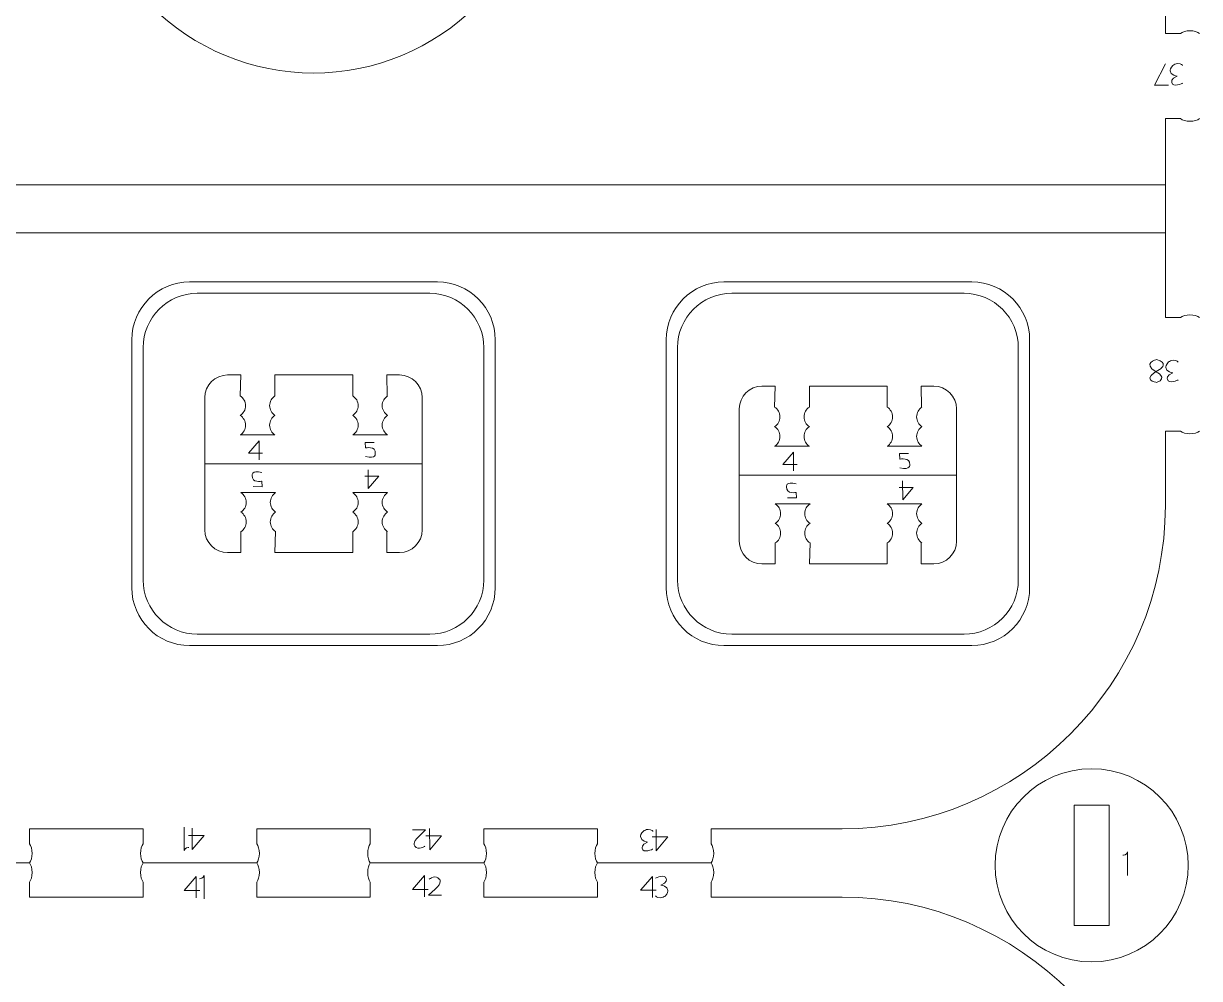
# Model space of a CAD drawing. Header units: centimetres. Extents: x -25 to 25, y -32.5 to 32.5.
# Drawn here: x 4.38 to 14.84, y -22.18 to -13.69 of the extents above; entities that cross this region are included whole.
import ezdxf

# ---------------------------------------------------------------- set-up
doc = ezdxf.new("R2010")
doc.units = ezdxf.units.CM
doc.header["$MEASUREMENT"] = 0
doc.layers.add('Capa 1', color=7, linetype='Continuous')

msp = doc.modelspace()

# ---------------------------------------------------------------- linework, layer by layer
at = {"layer": 'Capa 1', "color": 250, "lineweight": 9}
for points, knots in [([(-0.74937, -13.78175), (-0.74937, -13.78175), (-0.61649, -13.78175), (-0.61649, -13.78175), (-0.61649, -13.78175), (-0.61649, -12.88808), (-0.61649, -13.56429), (-0.61649, -12.77175), (-0.61649, -12.77175), (-0.61649, -12.77175), (4.93192, -12.38072), (4.93192, -12.38072), (4.93192, -12.38072), (4.99535, -12.81512), (5.19693, -13.22171), (5.51078, -13.53518), (5.51078, -13.53518), (5.89486, -13.91877), (6.41564, -14.13412), (6.95851, -14.13375), (6.95851, -14.13375), (7.50136, -14.13342), (8.02443, -13.91744), (8.40805, -13.53335), (8.40805, -13.53335), (8.72162, -13.21937), (8.9227, -12.81407), (8.98551, -12.38004), (8.98551, -12.38004), (8.98551, -12.38004), (14.5335, -12.77175), (14.5335, -12.77175), (14.5335, -12.77175), (14.5335, -13.56429), (14.5335, -12.88808), (14.5335, -13.78175), (14.5335, -13.78175), (14.5335, -13.78175), (14.66638, -13.78175), (14.66638, -13.78175)], [0, 0, 0, 0, 0.09090909, 0.09090909, 0.09090909, 0.09090909, 0.18181818, 0.18181818, 0.18181818, 0.18181818, 0.27272727, 0.27272727, 0.27272727, 0.27272727, 0.36363636, 0.36363636, 0.36363636, 0.36363636, 0.45454545, 0.45454545, 0.45454545, 0.45454545, 0.54545455, 0.54545455, 0.54545455, 0.54545455, 0.63636364, 0.63636364, 0.63636364, 0.63636364, 0.72727273, 0.72727273, 0.72727273, 0.72727273, 0.81818182, 0.81818182, 0.81818182, 0.81818182, 1, 1, 1, 1]), ([(14.66638, -14.53925), (14.66638, -14.53925), (14.5335, -14.53925), (14.5335, -14.53925), (14.5335, -14.53925), (14.5335, -14.53925), (14.5335, -16.30675), (14.5335, -16.30675), (14.5335, -16.30675), (14.5335, -16.30675), (14.66638, -16.30675), (14.66638, -16.30675)], [0, 0, 0, 0, 0.25, 0.25, 0.25, 0.25, 0.5, 0.5, 0.5, 0.5, 1, 1, 1, 1]), ([(6.31283, -18.21038), (6.31283, -18.21038), (6.31283, -18.39691), (6.31283, -18.39691), (6.31283, -18.39691), (6.31283, -18.39691), (6.19434, -18.39691), (6.19434, -18.39691), (6.19434, -18.39691), (6.08329, -18.39691), (5.99242, -18.30604), (5.99242, -18.19499), (5.99242, -18.19499), (5.99242, -18.19499), (5.99242, -17.01887), (5.99242, -17.01887), (5.99242, -17.01887), (5.99242, -16.90781), (6.08329, -16.81695), (6.19434, -16.81695), (6.19434, -16.81695), (6.19434, -16.81695), (6.31283, -16.81695), (6.31283, -16.81695), (6.31283, -16.81695), (6.31283, -16.81695), (6.30664, -17.00363), (6.30664, -17.00363)], [0, 0, 0, 0, 0.125, 0.125, 0.125, 0.125, 0.25, 0.25, 0.25, 0.25, 0.375, 0.375, 0.375, 0.375, 0.5, 0.5, 0.5, 0.5, 0.625, 0.625, 0.625, 0.625, 0.75, 0.75, 0.75, 0.75, 1, 1, 1, 1]), ([(6.61571, -17.00347), (6.61571, -17.00347), (6.61571, -16.81695), (6.61571, -16.81695), (6.61571, -16.81695), (6.61571, -16.81695), (7.30794, -16.81695), (7.30794, -16.81695), (7.30794, -16.81695), (7.30794, -16.81695), (7.30794, -17.00347), (7.30794, -17.00347)], [0, 0, 0, 0, 0.25, 0.25, 0.25, 0.25, 0.5, 0.5, 0.5, 0.5, 1, 1, 1, 1]), ([(7.6141, -17.00523), (7.6141, -17.00523), (7.61081, -16.81695), (7.61081, -16.81695), (7.61081, -16.81695), (7.61081, -16.81695), (7.72269, -16.81695), (7.72269, -16.81695), (7.72269, -16.81695), (7.83375, -16.81695), (7.92461, -16.90781), (7.92461, -17.01887), (7.92461, -17.01887), (7.92461, -17.01887), (7.92461, -18.19499), (7.92461, -18.19499), (7.92461, -18.19499), (7.92461, -18.30604), (7.83375, -18.39691), (7.72269, -18.39691), (7.72269, -18.39691), (7.72269, -18.39691), (7.61081, -18.39691), (7.61081, -18.39691), (7.61081, -18.39691), (7.61081, -18.39691), (7.61081, -18.20592), (7.61081, -18.20592)], [0, 0, 0, 0, 0.125, 0.125, 0.125, 0.125, 0.25, 0.25, 0.25, 0.25, 0.375, 0.375, 0.375, 0.375, 0.5, 0.5, 0.5, 0.5, 0.625, 0.625, 0.625, 0.625, 0.75, 0.75, 0.75, 0.75, 1, 1, 1, 1]), ([(11.06464, -18.31039), (11.06464, -18.31039), (11.06464, -18.49692), (11.06464, -18.49692), (11.06464, -18.49692), (11.06464, -18.49692), (10.94615, -18.49692), (10.94615, -18.49692), (10.94615, -18.49692), (10.8351, -18.49692), (10.74423, -18.40605), (10.74423, -18.295), (10.74423, -18.295), (10.74423, -18.295), (10.74423, -17.11888), (10.74423, -17.11888), (10.74423, -17.11888), (10.74423, -17.00782), (10.8351, -16.91696), (10.94615, -16.91696), (10.94615, -16.91696), (10.94615, -16.91696), (11.06464, -16.91696), (11.06464, -16.91696), (11.06464, -16.91696), (11.06464, -16.91696), (11.05845, -17.10364), (11.05845, -17.10364)], [0, 0, 0, 0, 0.125, 0.125, 0.125, 0.125, 0.25, 0.25, 0.25, 0.25, 0.375, 0.375, 0.375, 0.375, 0.5, 0.5, 0.5, 0.5, 0.625, 0.625, 0.625, 0.625, 0.75, 0.75, 0.75, 0.75, 1, 1, 1, 1]), ([(11.36752, -17.10348), (11.36752, -17.10348), (11.36752, -16.91696), (11.36752, -16.91696), (11.36752, -16.91696), (11.36752, -16.91696), (12.05975, -16.91696), (12.05975, -16.91696), (12.05975, -16.91696), (12.05975, -16.91696), (12.05975, -17.10348), (12.05975, -17.10348)], [0, 0, 0, 0, 0.25, 0.25, 0.25, 0.25, 0.5, 0.5, 0.5, 0.5, 1, 1, 1, 1]), ([(12.36591, -17.10524), (12.36591, -17.10524), (12.36262, -16.91696), (12.36262, -16.91696), (12.36262, -16.91696), (12.36262, -16.91696), (12.4745, -16.91696), (12.4745, -16.91696), (12.4745, -16.91696), (12.58556, -16.91696), (12.67642, -17.00782), (12.67642, -17.11888), (12.67642, -17.11888), (12.67642, -17.11888), (12.67642, -18.295), (12.67642, -18.295), (12.67642, -18.295), (12.67642, -18.40605), (12.58556, -18.49692), (12.4745, -18.49692), (12.4745, -18.49692), (12.4745, -18.49692), (12.36262, -18.49692), (12.36262, -18.49692), (12.36262, -18.49692), (12.36262, -18.49692), (12.36262, -18.30593), (12.36262, -18.30593)], [0, 0, 0, 0, 0.125, 0.125, 0.125, 0.125, 0.25, 0.25, 0.25, 0.25, 0.375, 0.375, 0.375, 0.375, 0.5, 0.5, 0.5, 0.5, 0.625, 0.625, 0.625, 0.625, 0.75, 0.75, 0.75, 0.75, 1, 1, 1, 1]), ([(6.30664, -17.17716), (6.33518, -17.15884), (6.35409, -17.12682), (6.35409, -17.0904), (6.35409, -17.0904), (6.35409, -17.05397), (6.33518, -17.02195), (6.30664, -17.00363)], [0, 0, 0, 0, 0.33333333, 0.33333333, 0.33333333, 0.33333333, 1, 1, 1, 1]), ([(6.61571, -17.17699), (6.58718, -17.15868), (6.56826, -17.12666), (6.56826, -17.09023), (6.56826, -17.09023), (6.56826, -17.0538), (6.58718, -17.02178), (6.61571, -17.00347)], [0, 0, 0, 0, 0.33333333, 0.33333333, 0.33333333, 0.33333333, 1, 1, 1, 1]), ([(7.30794, -17.17699), (7.33647, -17.15868), (7.35539, -17.12666), (7.35539, -17.09023), (7.35539, -17.09023), (7.35539, -17.0538), (7.33647, -17.02178), (7.30794, -17.00347)], [0, 0, 0, 0, 0.33333333, 0.33333333, 0.33333333, 0.33333333, 1, 1, 1, 1]), ([(7.61701, -17.17683), (7.58847, -17.15851), (7.56955, -17.12649), (7.56955, -17.09007), (7.56955, -17.09007), (7.56955, -17.05364), (7.58847, -17.02162), (7.61701, -17.0033)], [0, 0, 0, 0, 0.33333333, 0.33333333, 0.33333333, 0.33333333, 1, 1, 1, 1]), ([(11.05845, -17.27717), (11.08699, -17.25885), (11.1059, -17.22683), (11.1059, -17.19041), (11.1059, -17.19041), (11.1059, -17.15398), (11.08699, -17.12196), (11.05845, -17.10364)], [0, 0, 0, 0, 0.33333333, 0.33333333, 0.33333333, 0.33333333, 1, 1, 1, 1]), ([(11.36752, -17.277), (11.33899, -17.25869), (11.32007, -17.22667), (11.32007, -17.19024), (11.32007, -17.19024), (11.32007, -17.15381), (11.33899, -17.12179), (11.36752, -17.10348)], [0, 0, 0, 0, 0.33333333, 0.33333333, 0.33333333, 0.33333333, 1, 1, 1, 1]), ([(12.05975, -17.277), (12.08828, -17.25869), (12.1072, -17.22667), (12.1072, -17.19024), (12.1072, -17.19024), (12.1072, -17.15381), (12.08828, -17.12179), (12.05975, -17.10348)], [0, 0, 0, 0, 0.33333333, 0.33333333, 0.33333333, 0.33333333, 1, 1, 1, 1]), ([(12.36882, -17.27684), (12.34028, -17.25852), (12.32136, -17.2265), (12.32136, -17.19008), (12.32136, -17.19008), (12.32136, -17.15365), (12.34028, -17.12163), (12.36882, -17.10331)], [0, 0, 0, 0, 0.33333333, 0.33333333, 0.33333333, 0.33333333, 1, 1, 1, 1]), ([(6.30664, -17.35069), (6.33518, -17.33237), (6.35409, -17.30035), (6.35409, -17.26392), (6.35409, -17.26392), (6.35409, -17.22749), (6.33518, -17.19548), (6.30664, -17.17716)], [0, 0, 0, 0, 0.33333333, 0.33333333, 0.33333333, 0.33333333, 1, 1, 1, 1]), ([(6.61571, -17.35052), (6.58718, -17.3322), (6.56826, -17.30019), (6.56826, -17.26376), (6.56826, -17.26376), (6.56826, -17.22733), (6.58718, -17.19531), (6.61571, -17.17699)], [0, 0, 0, 0, 0.33333333, 0.33333333, 0.33333333, 0.33333333, 1, 1, 1, 1]), ([(7.30794, -17.35052), (7.33647, -17.3322), (7.35539, -17.30019), (7.35539, -17.26376), (7.35539, -17.26376), (7.35539, -17.22733), (7.33647, -17.19531), (7.30794, -17.17699)], [0, 0, 0, 0, 0.33333333, 0.33333333, 0.33333333, 0.33333333, 1, 1, 1, 1]), ([(7.61701, -17.35036), (7.58847, -17.33204), (7.56955, -17.30002), (7.56955, -17.26359), (7.56955, -17.26359), (7.56955, -17.22716), (7.58847, -17.19515), (7.61701, -17.17683)], [0, 0, 0, 0, 0.33333333, 0.33333333, 0.33333333, 0.33333333, 1, 1, 1, 1]), ([(14.66638, -17.31675), (14.66638, -17.31675), (14.5335, -17.31675), (14.5335, -17.31675), (14.5335, -17.31675), (14.5335, -17.31675), (14.5335, -17.97771), (14.5335, -17.97771), (14.5335, -17.97771), (14.5335, -19.55843), (13.24019, -20.85175), (11.65947, -20.85175), (11.65947, -20.85175), (11.65947, -20.85175), (10.4935, -20.85175), (10.4935, -20.85175), (10.4935, -20.85175), (10.4935, -20.85175), (10.4935, -20.98462), (10.4935, -20.98462)], [0, 0, 0, 0, 0.16666667, 0.16666667, 0.16666667, 0.16666667, 0.33333333, 0.33333333, 0.33333333, 0.33333333, 0.5, 0.5, 0.5, 0.5, 0.66666667, 0.66666667, 0.66666667, 0.66666667, 1, 1, 1, 1]), ([(11.05845, -17.4507), (11.08699, -17.43238), (11.1059, -17.40036), (11.1059, -17.36393), (11.1059, -17.36393), (11.1059, -17.3275), (11.08699, -17.29549), (11.05845, -17.27717)], [0, 0, 0, 0, 0.33333333, 0.33333333, 0.33333333, 0.33333333, 1, 1, 1, 1]), ([(11.36752, -17.45053), (11.33899, -17.43221), (11.32007, -17.4002), (11.32007, -17.36377), (11.32007, -17.36377), (11.32007, -17.32734), (11.33899, -17.29532), (11.36752, -17.277)], [0, 0, 0, 0, 0.33333333, 0.33333333, 0.33333333, 0.33333333, 1, 1, 1, 1]), ([(12.05975, -17.45053), (12.08828, -17.43221), (12.1072, -17.4002), (12.1072, -17.36377), (12.1072, -17.36377), (12.1072, -17.32734), (12.08828, -17.29532), (12.05975, -17.277)], [0, 0, 0, 0, 0.33333333, 0.33333333, 0.33333333, 0.33333333, 1, 1, 1, 1]), ([(12.36882, -17.45037), (12.34028, -17.43205), (12.32136, -17.40003), (12.32136, -17.3636), (12.32136, -17.3636), (12.32136, -17.32717), (12.34028, -17.29516), (12.36882, -17.27684)], [0, 0, 0, 0, 0.33333333, 0.33333333, 0.33333333, 0.33333333, 1, 1, 1, 1]), ([(6.31283, -18.03685), (6.34137, -18.01853), (6.36029, -17.98652), (6.36029, -17.95009), (6.36029, -17.95009), (6.36029, -17.91366), (6.34137, -17.88164), (6.31283, -17.86332)], [0, 0, 0, 0, 0.33333333, 0.33333333, 0.33333333, 0.33333333, 1, 1, 1, 1]), ([(6.6219, -18.03669), (6.59337, -18.01837), (6.57445, -17.98635), (6.57445, -17.94992), (6.57445, -17.94992), (6.57445, -17.9135), (6.59337, -17.88148), (6.6219, -17.86316)], [0, 0, 0, 0, 0.33333333, 0.33333333, 0.33333333, 0.33333333, 1, 1, 1, 1]), ([(7.30794, -18.03686), (7.33647, -18.01854), (7.35539, -17.98653), (7.35539, -17.9501), (7.35539, -17.9501), (7.35539, -17.91367), (7.33647, -17.88165), (7.30794, -17.86333)], [0, 0, 0, 0, 0.33333333, 0.33333333, 0.33333333, 0.33333333, 1, 1, 1, 1]), ([(7.61701, -18.0367), (7.58847, -18.01838), (7.56955, -17.98636), (7.56955, -17.94993), (7.56955, -17.94993), (7.56955, -17.91351), (7.58847, -17.88149), (7.61701, -17.86317)], [0, 0, 0, 0, 0.33333333, 0.33333333, 0.33333333, 0.33333333, 1, 1, 1, 1]), ([(11.06464, -18.13686), (11.09318, -18.11854), (11.1121, -18.08653), (11.1121, -18.0501), (11.1121, -18.0501), (11.1121, -18.01367), (11.09318, -17.98165), (11.06464, -17.96333)], [0, 0, 0, 0, 0.33333333, 0.33333333, 0.33333333, 0.33333333, 1, 1, 1, 1]), ([(11.37371, -18.1367), (11.34518, -18.11838), (11.32626, -18.08636), (11.32626, -18.04993), (11.32626, -18.04993), (11.32626, -18.01351), (11.34518, -17.98149), (11.37371, -17.96317)], [0, 0, 0, 0, 0.33333333, 0.33333333, 0.33333333, 0.33333333, 1, 1, 1, 1]), ([(12.05975, -18.13687), (12.08828, -18.11855), (12.1072, -18.08654), (12.1072, -18.05011), (12.1072, -18.05011), (12.1072, -18.01368), (12.08828, -17.98166), (12.05975, -17.96334)], [0, 0, 0, 0, 0.33333333, 0.33333333, 0.33333333, 0.33333333, 1, 1, 1, 1]), ([(12.36882, -18.13671), (12.34028, -18.11839), (12.32136, -18.08637), (12.32136, -18.04994), (12.32136, -18.04994), (12.32136, -18.01352), (12.34028, -17.9815), (12.36882, -17.96318)], [0, 0, 0, 0, 0.33333333, 0.33333333, 0.33333333, 0.33333333, 1, 1, 1, 1]), ([(6.31283, -18.21038), (6.34137, -18.19206), (6.36029, -18.16004), (6.36029, -18.12362), (6.36029, -18.12362), (6.36029, -18.08719), (6.34137, -18.05517), (6.31283, -18.03685)], [0, 0, 0, 0, 0.33333333, 0.33333333, 0.33333333, 0.33333333, 1, 1, 1, 1]), ([(6.6219, -18.21021), (6.59337, -18.1919), (6.57445, -18.15988), (6.57445, -18.12345), (6.57445, -18.12345), (6.57445, -18.08702), (6.59337, -18.055), (6.6219, -18.03669)], [0, 0, 0, 0, 0.33333333, 0.33333333, 0.33333333, 0.33333333, 1, 1, 1, 1]), ([(7.30794, -18.21039), (7.33647, -18.19207), (7.35539, -18.16005), (7.35539, -18.12363), (7.35539, -18.12363), (7.35539, -18.0872), (7.33647, -18.05518), (7.30794, -18.03686)], [0, 0, 0, 0, 0.33333333, 0.33333333, 0.33333333, 0.33333333, 1, 1, 1, 1]), ([(7.61701, -18.21022), (7.58847, -18.19191), (7.56955, -18.15989), (7.56955, -18.12346), (7.56955, -18.12346), (7.56955, -18.08703), (7.58847, -18.05501), (7.61701, -18.0367)], [0, 0, 0, 0, 0.33333333, 0.33333333, 0.33333333, 0.33333333, 1, 1, 1, 1]), ([(11.06464, -18.31039), (11.09318, -18.29207), (11.1121, -18.26005), (11.1121, -18.22363), (11.1121, -18.22363), (11.1121, -18.1872), (11.09318, -18.15518), (11.06464, -18.13686)], [0, 0, 0, 0, 0.33333333, 0.33333333, 0.33333333, 0.33333333, 1, 1, 1, 1]), ([(11.37371, -18.31022), (11.34518, -18.29191), (11.32626, -18.25989), (11.32626, -18.22346), (11.32626, -18.22346), (11.32626, -18.18703), (11.34518, -18.15501), (11.37371, -18.1367)], [0, 0, 0, 0, 0.33333333, 0.33333333, 0.33333333, 0.33333333, 1, 1, 1, 1]), ([(12.05975, -18.3104), (12.08828, -18.29208), (12.1072, -18.26006), (12.1072, -18.22364), (12.1072, -18.22364), (12.1072, -18.18721), (12.08828, -18.15519), (12.05975, -18.13687)], [0, 0, 0, 0, 0.33333333, 0.33333333, 0.33333333, 0.33333333, 1, 1, 1, 1]), ([(12.36882, -18.31023), (12.34028, -18.29192), (12.32136, -18.2599), (12.32136, -18.22347), (12.32136, -18.22347), (12.32136, -18.18704), (12.34028, -18.15502), (12.36882, -18.13671)], [0, 0, 0, 0, 0.33333333, 0.33333333, 0.33333333, 0.33333333, 1, 1, 1, 1]), ([(7.30794, -18.21039), (7.30794, -18.21039), (7.30794, -18.39691), (7.30794, -18.39691), (7.30794, -18.39691), (7.30794, -18.39691), (6.61571, -18.39691), (6.61571, -18.39691), (6.61571, -18.39691), (6.61571, -18.39691), (6.6219, -18.21021), (6.6219, -18.21021)], [0, 0, 0, 0, 0.25, 0.25, 0.25, 0.25, 0.5, 0.5, 0.5, 0.5, 1, 1, 1, 1]), ([(12.05975, -18.3104), (12.05975, -18.3104), (12.05975, -18.49692), (12.05975, -18.49692), (12.05975, -18.49692), (12.05975, -18.49692), (11.36752, -18.49692), (11.36752, -18.49692), (11.36752, -18.49692), (11.36752, -18.49692), (11.37371, -18.31022), (11.37371, -18.31022)], [0, 0, 0, 0, 0.25, 0.25, 0.25, 0.25, 0.5, 0.5, 0.5, 0.5, 1, 1, 1, 1]), ([(13.01914, -21.17605), (13.01914, -20.70192), (13.4035, -20.31756), (13.87764, -20.31756), (13.87764, -20.31756), (14.35177, -20.31756), (14.73614, -20.70192), (14.73614, -21.17605), (14.73614, -21.17605), (14.73614, -21.65018), (14.35177, -22.03456), (13.87764, -22.03456), (13.87764, -22.03456), (13.4035, -22.03456), (13.01914, -21.65018), (13.01914, -21.17605)], [0, 0, 0, 0, 0.2, 0.2, 0.2, 0.2, 0.4, 0.4, 0.4, 0.4, 0.6, 0.6, 0.6, 0.6, 1, 1, 1, 1]), ([(14.03419, -20.64075), (14.03419, -20.64075), (14.03419, -21.71136), (14.03419, -21.71136), (14.03419, -21.71136), (14.03419, -21.71136), (13.72109, -21.71136), (13.72109, -21.71136), (13.72109, -21.71136), (13.72109, -21.71136), (13.72109, -20.64075), (13.72109, -20.64075), (13.72109, -20.64075), (13.72109, -20.64075), (14.03419, -20.64075), (14.03419, -20.64075)], [0, 0, 0, 0, 0.2, 0.2, 0.2, 0.2, 0.4, 0.4, 0.4, 0.4, 0.6, 0.6, 0.6, 0.6, 1, 1, 1, 1]), ([(5.44351, -20.98462), (5.44351, -20.98462), (5.44351, -20.85175), (5.44351, -20.85175), (5.44351, -20.85175), (5.44351, -20.85175), (4.43351, -20.85175), (4.43351, -20.85175), (4.43351, -20.85175), (4.43351, -20.85175), (4.43351, -20.98462), (4.43351, -20.98462)], [0, 0, 0, 0, 0.25, 0.25, 0.25, 0.25, 0.5, 0.5, 0.5, 0.5, 1, 1, 1, 1]), ([(7.46351, -20.98462), (7.46351, -20.98462), (7.46351, -20.85175), (7.46351, -20.85175), (7.46351, -20.85175), (7.46351, -20.85175), (6.45351, -20.85175), (6.45351, -20.85175), (6.45351, -20.85175), (6.45351, -20.85175), (6.45351, -20.98462), (6.45351, -20.98462)], [0, 0, 0, 0, 0.25, 0.25, 0.25, 0.25, 0.5, 0.5, 0.5, 0.5, 1, 1, 1, 1]), ([(9.4835, -20.98462), (9.4835, -20.98462), (9.4835, -20.85175), (9.4835, -20.85175), (9.4835, -20.85175), (9.4835, -20.85175), (8.47351, -20.85175), (8.47351, -20.85175), (8.47351, -20.85175), (8.47351, -20.85175), (8.47351, -20.98462), (8.47351, -20.98462)], [0, 0, 0, 0, 0.25, 0.25, 0.25, 0.25, 0.5, 0.5, 0.5, 0.5, 1, 1, 1, 1]), ([(4.43351, -21.32487), (4.43351, -21.32487), (4.43351, -21.45775), (4.43351, -21.45775), (4.43351, -21.45775), (4.43351, -21.45775), (5.44351, -21.45775), (5.44351, -21.45775), (5.44351, -21.45775), (5.44351, -21.45775), (5.44351, -21.32487), (5.44351, -21.32487)], [0, 0, 0, 0, 0.25, 0.25, 0.25, 0.25, 0.5, 0.5, 0.5, 0.5, 1, 1, 1, 1]), ([(6.45351, -21.32487), (6.45351, -21.32487), (6.45351, -21.45775), (6.45351, -21.45775), (6.45351, -21.45775), (6.45351, -21.45775), (7.46351, -21.45775), (7.46351, -21.45775), (7.46351, -21.45775), (7.46351, -21.45775), (7.46351, -21.32487), (7.46351, -21.32487)], [0, 0, 0, 0, 0.25, 0.25, 0.25, 0.25, 0.5, 0.5, 0.5, 0.5, 1, 1, 1, 1]), ([(8.47351, -21.32487), (8.47351, -21.32487), (8.47351, -21.45775), (8.47351, -21.45775), (8.47351, -21.45775), (8.47351, -21.45775), (9.4835, -21.45775), (9.4835, -21.45775), (9.4835, -21.45775), (9.4835, -21.45775), (9.4835, -21.32487), (9.4835, -21.32487)], [0, 0, 0, 0, 0.25, 0.25, 0.25, 0.25, 0.5, 0.5, 0.5, 0.5, 1, 1, 1, 1]), ([(10.4935, -21.32487), (10.4935, -21.32487), (10.4935, -21.45775), (10.4935, -21.45775), (10.4935, -21.45775), (10.4935, -21.45775), (11.65947, -21.45775), (11.65947, -21.45775), (11.65947, -21.45775), (13.24019, -21.45775), (14.5335, -22.75108), (14.5335, -24.33178), (14.5335, -24.33178), (14.5335, -24.33178), (14.5335, -24.99275), (14.5335, -24.99275), (14.5335, -24.99275), (14.5335, -24.99275), (14.66638, -24.99275), (14.66638, -24.99275)], [0, 0, 0, 0, 0.16666667, 0.16666667, 0.16666667, 0.16666667, 0.33333333, 0.33333333, 0.33333333, 0.33333333, 0.5, 0.5, 0.5, 0.5, 0.66666667, 0.66666667, 0.66666667, 0.66666667, 1, 1, 1, 1])]:
    msp.add_open_spline(points, degree=3, knots=knots, dxfattribs=at)
at = {"layer": 'Capa 1', "color": 250, "lineweight": 18}
for points in [[(14.8365, -13.78175), (14.81855, -13.76776), (14.78716, -13.75849), (14.75144, -13.75849), (14.75144, -13.75849), (14.71573, -13.75849), (14.68434, -13.76776), (14.66638, -13.78175)], [(14.8365, -14.53925), (14.81855, -14.55324), (14.78716, -14.56251), (14.75144, -14.56251), (14.75144, -14.56251), (14.71573, -14.56251), (14.68434, -14.55324), (14.66638, -14.53925)], [(14.8365, -16.30675), (14.81855, -16.29276), (14.78716, -16.28349), (14.75144, -16.28349), (14.75144, -16.28349), (14.71573, -16.28349), (14.68434, -16.29276), (14.66638, -16.30675)], [(14.8365, -17.31675), (14.81855, -17.33074), (14.78716, -17.34001), (14.75144, -17.34001), (14.75144, -17.34001), (14.71573, -17.34001), (14.68434, -17.33074), (14.66638, -17.31675)], [(4.43351, -20.98462), (4.44749, -21.00258), (4.45677, -21.03397), (4.45677, -21.06969), (4.45677, -21.06969), (4.45677, -21.1054), (4.44749, -21.13679), (4.43351, -21.15475)], [(5.44351, -20.98462), (5.42952, -21.00258), (5.42025, -21.03397), (5.42025, -21.06969), (5.42025, -21.06969), (5.42025, -21.1054), (5.42952, -21.13679), (5.44351, -21.15475)], [(6.45351, -20.98462), (6.46749, -21.00258), (6.47677, -21.03397), (6.47677, -21.06969), (6.47677, -21.06969), (6.47677, -21.1054), (6.46749, -21.13679), (6.45351, -21.15475)], [(7.46351, -20.98462), (7.44952, -21.00258), (7.44024, -21.03397), (7.44024, -21.06969), (7.44024, -21.06969), (7.44024, -21.1054), (7.44952, -21.13679), (7.46351, -21.15475)], [(8.4735, -20.98462), (8.48749, -21.00258), (8.49677, -21.03397), (8.49677, -21.06969), (8.49677, -21.06969), (8.49677, -21.1054), (8.48749, -21.13679), (8.4735, -21.15475)], [(9.4835, -20.98462), (9.46952, -21.00258), (9.46024, -21.03397), (9.46024, -21.06969), (9.46024, -21.06969), (9.46024, -21.1054), (9.46952, -21.13679), (9.4835, -21.15475)], [(10.4935, -20.98462), (10.50749, -21.00258), (10.51677, -21.03397), (10.51677, -21.06969), (10.51677, -21.06969), (10.51677, -21.1054), (10.50749, -21.13679), (10.4935, -21.15475)], [(4.43351, -21.32487), (4.44749, -21.30691), (4.45677, -21.27552), (4.45677, -21.23981), (4.45677, -21.23981), (4.45677, -21.2041), (4.44749, -21.17271), (4.43351, -21.15475)], [(5.44351, -21.32487), (5.42952, -21.30691), (5.42025, -21.27552), (5.42025, -21.23981), (5.42025, -21.23981), (5.42025, -21.2041), (5.42952, -21.17271), (5.44351, -21.15475)], [(6.45351, -21.32487), (6.46749, -21.30691), (6.47677, -21.27552), (6.47677, -21.23981), (6.47677, -21.23981), (6.47677, -21.2041), (6.46749, -21.17271), (6.45351, -21.15475)], [(7.46351, -21.32487), (7.44952, -21.30691), (7.44024, -21.27552), (7.44024, -21.23981), (7.44024, -21.23981), (7.44024, -21.2041), (7.44952, -21.17271), (7.46351, -21.15475)], [(8.47351, -21.32487), (8.48749, -21.30691), (8.49677, -21.27552), (8.49677, -21.23981), (8.49677, -21.23981), (8.49677, -21.2041), (8.48749, -21.17271), (8.47351, -21.15475)], [(9.4835, -21.32487), (9.46952, -21.30691), (9.46024, -21.27552), (9.46024, -21.23981), (9.46024, -21.23981), (9.46024, -21.2041), (9.46952, -21.17271), (9.4835, -21.15475)], [(10.4935, -21.32487), (10.50749, -21.30691), (10.51677, -21.27552), (10.51677, -21.23981), (10.51677, -21.23981), (10.51677, -21.2041), (10.50749, -21.17271), (10.4935, -21.15475)]]:
    msp.add_open_spline(points, degree=3, knots=[0, 0, 0, 0, 0.33333333, 0.33333333, 0.33333333, 0.33333333, 1, 1, 1, 1], dxfattribs=at)
at = {"layer": 'Capa 1', "color": 22, "lineweight": 5}
for points, knots in [([(14.56203, -14.24071), (14.56203, -14.24071), (14.43677, -14.24071), (14.43677, -14.24071), (14.43677, -14.24071), (14.43677, -14.24071), (14.53399, -14.05113), (14.53399, -14.05113)], [0, 0, 0, 0, 0.33333333, 0.33333333, 0.33333333, 0.33333333, 1, 1, 1, 1]), ([(14.68583, -14.06776), (14.68583, -14.06776), (14.6786, -14.04928), (14.64255, -14.05048), (14.64255, -14.05048), (14.62384, -14.0511), (14.61044, -14.05779), (14.60072, -14.06544), (14.60072, -14.06544), (14.57702, -14.08414), (14.5758, -14.11318), (14.5758, -14.11318), (14.5758, -14.11318), (14.57702, -14.15489), (14.63824, -14.16293), (14.63824, -14.16293), (14.63824, -14.16293), (14.57828, -14.18522), (14.59065, -14.21735), (14.59065, -14.21735), (14.59065, -14.21735), (14.59929, -14.26678), (14.68583, -14.22479), (14.68583, -14.22479)], [0, 0, 0, 0, 0.14285714, 0.14285714, 0.14285714, 0.14285714, 0.28571429, 0.28571429, 0.28571429, 0.28571429, 0.42857143, 0.42857143, 0.42857143, 0.42857143, 0.57142857, 0.57142857, 0.57142857, 0.57142857, 0.71428571, 0.71428571, 0.71428571, 0.71428571, 1, 1, 1, 1]), ([(14.4506, -16.78978), (14.4506, -16.78978), (14.56241, -16.84349), (14.45534, -16.88396), (14.45534, -16.88396), (14.45534, -16.88396), (14.29864, -16.86278), (14.49465, -16.76011), (14.49465, -16.76011), (14.49465, -16.76011), (14.55831, -16.70474), (14.455, -16.6811), (14.455, -16.6811), (14.455, -16.6811), (14.32159, -16.7124), (14.4506, -16.78978)], [0, 0, 0, 0, 0.2, 0.2, 0.2, 0.2, 0.4, 0.4, 0.4, 0.4, 0.6, 0.6, 0.6, 0.6, 1, 1, 1, 1]), ([(14.6468, -16.70437), (14.6468, -16.70437), (14.63957, -16.68589), (14.60352, -16.68709), (14.60352, -16.68709), (14.58481, -16.68771), (14.57141, -16.6944), (14.56169, -16.70205), (14.56169, -16.70205), (14.53799, -16.72075), (14.53677, -16.74979), (14.53677, -16.74979), (14.53677, -16.74979), (14.53799, -16.7915), (14.59921, -16.79954), (14.59921, -16.79954), (14.59921, -16.79954), (14.53925, -16.82183), (14.55162, -16.85396), (14.55162, -16.85396), (14.55162, -16.85396), (14.56026, -16.90339), (14.6468, -16.8614), (14.6468, -16.8614)], [0, 0, 0, 0, 0.14285714, 0.14285714, 0.14285714, 0.14285714, 0.28571429, 0.28571429, 0.28571429, 0.28571429, 0.42857143, 0.42857143, 0.42857143, 0.42857143, 0.57142857, 0.57142857, 0.57142857, 0.57142857, 0.71428571, 0.71428571, 0.71428571, 0.71428571, 1, 1, 1, 1]), ([(6.50596, -17.51342), (6.50596, -17.51342), (6.381, -17.51342), (6.381, -17.51342), (6.381, -17.51342), (6.381, -17.51342), (6.47499, -17.40282), (6.47499, -17.40282), (6.47499, -17.40282), (6.47499, -17.40282), (6.47608, -17.57095), (6.47608, -17.57095)], [0, 0, 0, 0, 0.25, 0.25, 0.25, 0.25, 0.5, 0.5, 0.5, 0.5, 1, 1, 1, 1]), ([(7.49833, -17.417), (7.49833, -17.417), (7.41773, -17.41652), (7.41773, -17.41652), (7.41773, -17.41652), (7.41773, -17.41652), (7.42063, -17.4662), (7.42063, -17.4662)], [0, 0, 0, 0, 0.33333333, 0.33333333, 0.33333333, 0.33333333, 1, 1, 1, 1]), ([(7.42063, -17.4662), (7.42063, -17.4662), (7.51323, -17.445), (7.50779, -17.51658), (7.50779, -17.51658), (7.50779, -17.51658), (7.51758, -17.56565), (7.42063, -17.54168)], [0, 0, 0, 0, 0.33333333, 0.33333333, 0.33333333, 0.33333333, 1, 1, 1, 1]), ([(11.25777, -17.61343), (11.25777, -17.61343), (11.13281, -17.61343), (11.13281, -17.61343), (11.13281, -17.61343), (11.13281, -17.61343), (11.2268, -17.50283), (11.2268, -17.50283), (11.2268, -17.50283), (11.2268, -17.50283), (11.22789, -17.67096), (11.22789, -17.67096)], [0, 0, 0, 0, 0.25, 0.25, 0.25, 0.25, 0.5, 0.5, 0.5, 0.5, 1, 1, 1, 1]), ([(12.25014, -17.51701), (12.25014, -17.51701), (12.16954, -17.51653), (12.16954, -17.51653), (12.16954, -17.51653), (12.16954, -17.51653), (12.17244, -17.56621), (12.17244, -17.56621)], [0, 0, 0, 0, 0.33333333, 0.33333333, 0.33333333, 0.33333333, 1, 1, 1, 1]), ([(12.17244, -17.56621), (12.17244, -17.56621), (12.26504, -17.54501), (12.2596, -17.61659), (12.2596, -17.61659), (12.2596, -17.61659), (12.26939, -17.66566), (12.17244, -17.64169)], [0, 0, 0, 0, 0.33333333, 0.33333333, 0.33333333, 0.33333333, 1, 1, 1, 1]), ([(6.49976, -17.76098), (6.49976, -17.76098), (6.40716, -17.78218), (6.4126, -17.7106), (6.4126, -17.7106), (6.4126, -17.7106), (6.40281, -17.66153), (6.49976, -17.6855)], [0, 0, 0, 0, 0.33333333, 0.33333333, 0.33333333, 0.33333333, 1, 1, 1, 1]), ([(7.41482, -17.71734), (7.41482, -17.71734), (7.53978, -17.71734), (7.53978, -17.71734), (7.53978, -17.71734), (7.53978, -17.71734), (7.44579, -17.82794), (7.44579, -17.82794), (7.44579, -17.82794), (7.44579, -17.82794), (7.4447, -17.65981), (7.4447, -17.65981)], [0, 0, 0, 0, 0.25, 0.25, 0.25, 0.25, 0.5, 0.5, 0.5, 0.5, 1, 1, 1, 1]), ([(6.42206, -17.81018), (6.42206, -17.81018), (6.50266, -17.81066), (6.50266, -17.81066), (6.50266, -17.81066), (6.50266, -17.81066), (6.49976, -17.76098), (6.49976, -17.76098)], [0, 0, 0, 0, 0.33333333, 0.33333333, 0.33333333, 0.33333333, 1, 1, 1, 1]), ([(11.25157, -17.86099), (11.25157, -17.86099), (11.15897, -17.88219), (11.16441, -17.81061), (11.16441, -17.81061), (11.16441, -17.81061), (11.15462, -17.76154), (11.25157, -17.78551)], [0, 0, 0, 0, 0.33333333, 0.33333333, 0.33333333, 0.33333333, 1, 1, 1, 1]), ([(12.16663, -17.81735), (12.16663, -17.81735), (12.29159, -17.81735), (12.29159, -17.81735), (12.29159, -17.81735), (12.29159, -17.81735), (12.1976, -17.92795), (12.1976, -17.92795), (12.1976, -17.92795), (12.1976, -17.92795), (12.19651, -17.75982), (12.19651, -17.75982)], [0, 0, 0, 0, 0.25, 0.25, 0.25, 0.25, 0.5, 0.5, 0.5, 0.5, 1, 1, 1, 1]), ([(11.17387, -17.91019), (11.17387, -17.91019), (11.25447, -17.91067), (11.25447, -17.91067), (11.25447, -17.91067), (11.25447, -17.91067), (11.25157, -17.86099), (11.25157, -17.86099)], [0, 0, 0, 0, 0.33333333, 0.33333333, 0.33333333, 0.33333333, 1, 1, 1, 1]), ([(5.84603, -20.9112), (5.84603, -20.9112), (5.98569, -20.9112), (5.98569, -20.9112), (5.98569, -20.9112), (5.98569, -20.9112), (5.88064, -21.03481), (5.88064, -21.03481), (5.88064, -21.03481), (5.88064, -21.03481), (5.87943, -20.8469), (5.87943, -20.8469)], [0, 0, 0, 0, 0.25, 0.25, 0.25, 0.25, 0.5, 0.5, 0.5, 0.5, 1, 1, 1, 1]), ([(7.89706, -20.91606), (7.89706, -20.91606), (7.95514, -20.86168), (7.95514, -20.86168), (7.95514, -20.86168), (7.95514, -20.86168), (7.83982, -20.86168), (7.83982, -20.86168)], [0, 0, 0, 0, 0.33333333, 0.33333333, 0.33333333, 0.33333333, 1, 1, 1, 1]), ([(7.95754, -20.91341), (7.95754, -20.91341), (8.0972, -20.91341), (8.0972, -20.91341), (8.0972, -20.91341), (8.0972, -20.91341), (7.99215, -21.03702), (7.99215, -21.03702), (7.99215, -21.03702), (7.99215, -21.03702), (7.99094, -20.84911), (7.99094, -20.84911)], [0, 0, 0, 0, 0.25, 0.25, 0.25, 0.25, 0.5, 0.5, 0.5, 0.5, 1, 1, 1, 1]), ([(9.9767, -20.8749), (9.9767, -20.8749), (9.96947, -20.85642), (9.93342, -20.85762), (9.93342, -20.85762), (9.91471, -20.85824), (9.90131, -20.86493), (9.89159, -20.87258), (9.89159, -20.87258), (9.86789, -20.89128), (9.86667, -20.92032), (9.86667, -20.92032), (9.86667, -20.92032), (9.86789, -20.96203), (9.92911, -20.97007), (9.92911, -20.97007), (9.92911, -20.97007), (9.86915, -20.99236), (9.88152, -21.02449), (9.88152, -21.02449), (9.88152, -21.02449), (9.89016, -21.07392), (9.9767, -21.03193), (9.9767, -21.03193)], [0, 0, 0, 0, 0.14285714, 0.14285714, 0.14285714, 0.14285714, 0.28571429, 0.28571429, 0.28571429, 0.28571429, 0.42857143, 0.42857143, 0.42857143, 0.42857143, 0.57142857, 0.57142857, 0.57142857, 0.57142857, 0.71428571, 0.71428571, 0.71428571, 0.71428571, 1, 1, 1, 1]), ([(9.97067, -20.92341), (9.97067, -20.92341), (10.11033, -20.92341), (10.11033, -20.92341), (10.11033, -20.92341), (10.11033, -20.92341), (10.00528, -21.04702), (10.00528, -21.04702), (10.00528, -21.04702), (10.00528, -21.04702), (10.00407, -20.85911), (10.00407, -20.85911)], [0, 0, 0, 0, 0.25, 0.25, 0.25, 0.25, 0.5, 0.5, 0.5, 0.5, 1, 1, 1, 1]), ([(7.94898, -21.0063), (7.94898, -21.0063), (7.88715, -21.04711), (7.85999, -21.0063), (7.85999, -21.0063), (7.85999, -21.0063), (7.82907, -20.9754), (7.89706, -20.91606)], [0, 0, 0, 0, 0.33333333, 0.33333333, 0.33333333, 0.33333333, 1, 1, 1, 1]), ([(5.94851, -21.39972), (5.94851, -21.39972), (5.80885, -21.39972), (5.80885, -21.39972), (5.80885, -21.39972), (5.80885, -21.39972), (5.9139, -21.27611), (5.9139, -21.27611), (5.9139, -21.27611), (5.9139, -21.27611), (5.91511, -21.46402), (5.91511, -21.46402)], [0, 0, 0, 0, 0.25, 0.25, 0.25, 0.25, 0.5, 0.5, 0.5, 0.5, 1, 1, 1, 1]), ([(7.97948, -21.39066), (7.97948, -21.39066), (7.83982, -21.39066), (7.83982, -21.39066), (7.83982, -21.39066), (7.83982, -21.39066), (7.94487, -21.26705), (7.94487, -21.26705), (7.94487, -21.26705), (7.94487, -21.26705), (7.94608, -21.45496), (7.94608, -21.45496)], [0, 0, 0, 0, 0.25, 0.25, 0.25, 0.25, 0.5, 0.5, 0.5, 0.5, 1, 1, 1, 1]), ([(7.98804, -21.29777), (7.98804, -21.29777), (8.04987, -21.25696), (8.07703, -21.29777), (8.07703, -21.29777), (8.07703, -21.29777), (8.10795, -21.32867), (8.03996, -21.38801)], [0, 0, 0, 0, 0.33333333, 0.33333333, 0.33333333, 0.33333333, 1, 1, 1, 1]), ([(10.00633, -21.39826), (10.00633, -21.39826), (9.86667, -21.39826), (9.86667, -21.39826), (9.86667, -21.39826), (9.86667, -21.39826), (9.97172, -21.27465), (9.97172, -21.27465), (9.97172, -21.27465), (9.97172, -21.27465), (9.97293, -21.46256), (9.97293, -21.46256)], [0, 0, 0, 0, 0.25, 0.25, 0.25, 0.25, 0.5, 0.5, 0.5, 0.5, 1, 1, 1, 1]), ([(10.0003, -21.44677), (10.0003, -21.44677), (10.00753, -21.46525), (10.04358, -21.46405), (10.04358, -21.46405), (10.06229, -21.46343), (10.07569, -21.45674), (10.08541, -21.44909), (10.08541, -21.44909), (10.10911, -21.43039), (10.11033, -21.40135), (10.11033, -21.40135), (10.11033, -21.40135), (10.10911, -21.35964), (10.04789, -21.3516), (10.04789, -21.3516), (10.04789, -21.3516), (10.10785, -21.32931), (10.09548, -21.29718), (10.09548, -21.29718), (10.09548, -21.29718), (10.08684, -21.24775), (10.0003, -21.28974), (10.0003, -21.28974)], [0, 0, 0, 0, 0.14285714, 0.14285714, 0.14285714, 0.14285714, 0.28571429, 0.28571429, 0.28571429, 0.28571429, 0.42857143, 0.42857143, 0.42857143, 0.42857143, 0.57142857, 0.57142857, 0.57142857, 0.57142857, 0.71428571, 0.71428571, 0.71428571, 0.71428571, 1, 1, 1, 1]), ([(8.03996, -21.38801), (8.03996, -21.38801), (7.98188, -21.44239), (7.98188, -21.44239), (7.98188, -21.44239), (7.98188, -21.44239), (8.0972, -21.44239), (8.0972, -21.44239)], [0, 0, 0, 0, 0.33333333, 0.33333333, 0.33333333, 0.33333333, 1, 1, 1, 1])]:
    msp.add_open_spline(points, degree=3, knots=knots, dxfattribs=at)
at = {"layer": 'Capa 1', "color": 240, "lineweight": 20}
for points in [[(14.5335, -15.12748), (14.5335, -15.12748), (-0.61649, -15.12748), (-0.61649, -15.12748)], [(14.5335, -15.55504), (14.5335, -15.55504), (-0.61649, -15.55504), (-0.61649, -15.55504)]]:
    msp.add_open_spline(points, degree=3, dxfattribs=at)
for points in [[(8.06068, -19.22293), (8.06068, -19.22293), (5.85633, -19.22293), (5.85633, -19.22293), (5.85633, -19.22293), (5.57371, -19.22293), (5.34251, -18.99172), (5.34251, -18.70911), (5.34251, -18.70911), (5.34251, -18.70911), (5.34251, -16.50475), (5.34251, -16.50475), (5.34251, -16.50475), (5.34251, -16.22214), (5.57371, -15.99093), (5.85633, -15.99093), (5.85633, -15.99093), (5.85633, -15.99093), (8.06068, -15.99093), (8.06068, -15.99093), (8.06068, -15.99093), (8.3433, -15.99093), (8.57451, -16.22214), (8.57451, -16.50475), (8.57451, -16.50475), (8.57451, -16.50475), (8.57451, -18.70911), (8.57451, -18.70911), (8.57451, -18.70911), (8.57451, -18.99172), (8.3433, -19.22293), (8.06068, -19.22293)], [(12.81251, -19.22293), (12.81251, -19.22293), (10.60815, -19.22293), (10.60815, -19.22293), (10.60815, -19.22293), (10.32554, -19.22293), (10.09433, -18.99172), (10.09433, -18.70911), (10.09433, -18.70911), (10.09433, -18.70911), (10.09433, -16.50475), (10.09433, -16.50475), (10.09433, -16.50475), (10.09433, -16.22214), (10.32554, -15.99093), (10.60815, -15.99093), (10.60815, -15.99093), (10.60815, -15.99093), (12.81251, -15.99093), (12.81251, -15.99093), (12.81251, -15.99093), (13.09512, -15.99093), (13.32633, -16.22214), (13.32633, -16.50475), (13.32633, -16.50475), (13.32633, -16.50475), (13.32633, -18.70911), (13.32633, -18.70911), (13.32633, -18.70911), (13.32633, -18.99172), (13.09512, -19.22293), (12.81251, -19.22293)]]:
    msp.add_open_spline(points, degree=3, knots=[0, 0, 0, 0, 0.11111111, 0.11111111, 0.11111111, 0.11111111, 0.22222222, 0.22222222, 0.22222222, 0.22222222, 0.33333333, 0.33333333, 0.33333333, 0.33333333, 0.44444444, 0.44444444, 0.44444444, 0.44444444, 0.55555556, 0.55555556, 0.55555556, 0.55555556, 0.66666667, 0.66666667, 0.66666667, 0.66666667, 0.77777778, 0.77777778, 0.77777778, 0.77777778, 1, 1, 1, 1], dxfattribs=at)
at = {"layer": 'Capa 1', "color": 250, "lineweight": 20}
for points in [[(7.99181, -19.12193), (7.99181, -19.12193), (5.9252, -19.12193), (5.9252, -19.12193), (5.9252, -19.12193), (5.66026, -19.12193), (5.44351, -18.90517), (5.44351, -18.64023), (5.44351, -18.64023), (5.44351, -18.64023), (5.44351, -16.57363), (5.44351, -16.57363), (5.44351, -16.57363), (5.44351, -16.30869), (5.66026, -16.09193), (5.9252, -16.09193), (5.9252, -16.09193), (5.9252, -16.09193), (7.99181, -16.09193), (7.99181, -16.09193), (7.99181, -16.09193), (8.25675, -16.09193), (8.47351, -16.30869), (8.47351, -16.57363), (8.47351, -16.57363), (8.47351, -16.57363), (8.47351, -18.64023), (8.47351, -18.64023), (8.47351, -18.64023), (8.47351, -18.90517), (8.25675, -19.12193), (7.99181, -19.12193)], [(12.74363, -19.12193), (12.74363, -19.12193), (10.67703, -19.12193), (10.67703, -19.12193), (10.67703, -19.12193), (10.41209, -19.12193), (10.19533, -18.90517), (10.19533, -18.64023), (10.19533, -18.64023), (10.19533, -18.64023), (10.19533, -16.57363), (10.19533, -16.57363), (10.19533, -16.57363), (10.19533, -16.30869), (10.41209, -16.09193), (10.67703, -16.09193), (10.67703, -16.09193), (10.67703, -16.09193), (12.74363, -16.09193), (12.74363, -16.09193), (12.74363, -16.09193), (13.00857, -16.09193), (13.22533, -16.30869), (13.22533, -16.57363), (13.22533, -16.57363), (13.22533, -16.57363), (13.22533, -18.64023), (13.22533, -18.64023), (13.22533, -18.64023), (13.22533, -18.90517), (13.00857, -19.12193), (12.74363, -19.12193)]]:
    msp.add_open_spline(points, degree=3, knots=[0, 0, 0, 0, 0.11111111, 0.11111111, 0.11111111, 0.11111111, 0.22222222, 0.22222222, 0.22222222, 0.22222222, 0.33333333, 0.33333333, 0.33333333, 0.33333333, 0.44444444, 0.44444444, 0.44444444, 0.44444444, 0.55555556, 0.55555556, 0.55555556, 0.55555556, 0.66666667, 0.66666667, 0.66666667, 0.66666667, 0.77777778, 0.77777778, 0.77777778, 0.77777778, 1, 1, 1, 1], dxfattribs=at)
at = {"layer": 'Capa 1', "color": 250, "lineweight": 9}
for points in [[(6.30664, -17.35069), (6.30664, -17.35069), (6.61571, -17.35052), (6.61571, -17.35052)], [(7.30794, -17.35052), (7.30794, -17.35052), (7.61701, -17.35036), (7.61701, -17.35036)], [(11.05845, -17.4507), (11.05845, -17.4507), (11.36752, -17.45053), (11.36752, -17.45053)], [(12.05975, -17.45053), (12.05975, -17.45053), (12.36882, -17.45037), (12.36882, -17.45037)], [(7.92461, -17.60693), (7.92461, -17.60693), (5.99242, -17.60693), (5.99242, -17.60693)], [(12.67642, -17.70694), (12.67642, -17.70694), (10.74423, -17.70694), (10.74423, -17.70694)], [(6.6219, -17.86316), (6.6219, -17.86316), (6.31283, -17.86332), (6.31283, -17.86332)], [(7.61701, -17.86317), (7.61701, -17.86317), (7.30794, -17.86333), (7.30794, -17.86333)], [(11.37371, -17.96317), (11.37371, -17.96317), (11.06464, -17.96333), (11.06464, -17.96333)], [(12.36882, -17.96318), (12.36882, -17.96318), (12.05975, -17.96334), (12.05975, -17.96334)], [(6.31283, -18.21038), (6.31283, -18.21038), (6.31283, -18.39691), (6.31283, -18.39691)], [(11.06464, -18.31039), (11.06464, -18.31039), (11.06464, -18.49692), (11.06464, -18.49692)], [(3.42351, -21.15475), (3.42351, -21.15475), (4.43351, -21.15475), (4.43351, -21.15475)], [(5.44351, -21.15475), (5.44351, -21.15475), (6.45351, -21.15475), (6.45351, -21.15475)], [(7.46351, -21.15475), (7.46351, -21.15475), (8.47351, -21.15475), (8.47351, -21.15475)], [(9.4835, -21.15475), (9.4835, -21.15475), (10.4935, -21.15475), (10.4935, -21.15475)]]:
    msp.add_open_spline(points, degree=3, dxfattribs=at)
at = {"layer": 'Capa 1', "color": 22, "lineweight": 5}
for points in [[(5.80885, -21.04561), (5.80885, -21.04561), (5.80885, -20.8361), (5.80885, -20.8361)], [(5.8509, -21.01619), (5.8509, -21.01619), (5.81049, -21.01784), (5.80885, -21.04561)], [(14.15419, -21.08605), (14.15419, -21.08605), (14.1946, -21.0844), (14.19624, -21.05663)], [(14.19624, -21.05663), (14.19624, -21.05663), (14.19624, -21.26614), (14.19624, -21.26614)], [(5.94364, -21.29473), (5.94364, -21.29473), (5.98405, -21.29308), (5.98569, -21.26531)], [(5.98569, -21.26531), (5.98569, -21.26531), (5.98569, -21.47482), (5.98569, -21.47482)]]:
    msp.add_open_spline(points, degree=3, dxfattribs=at)

doc.saveas('drawing.dxf')
